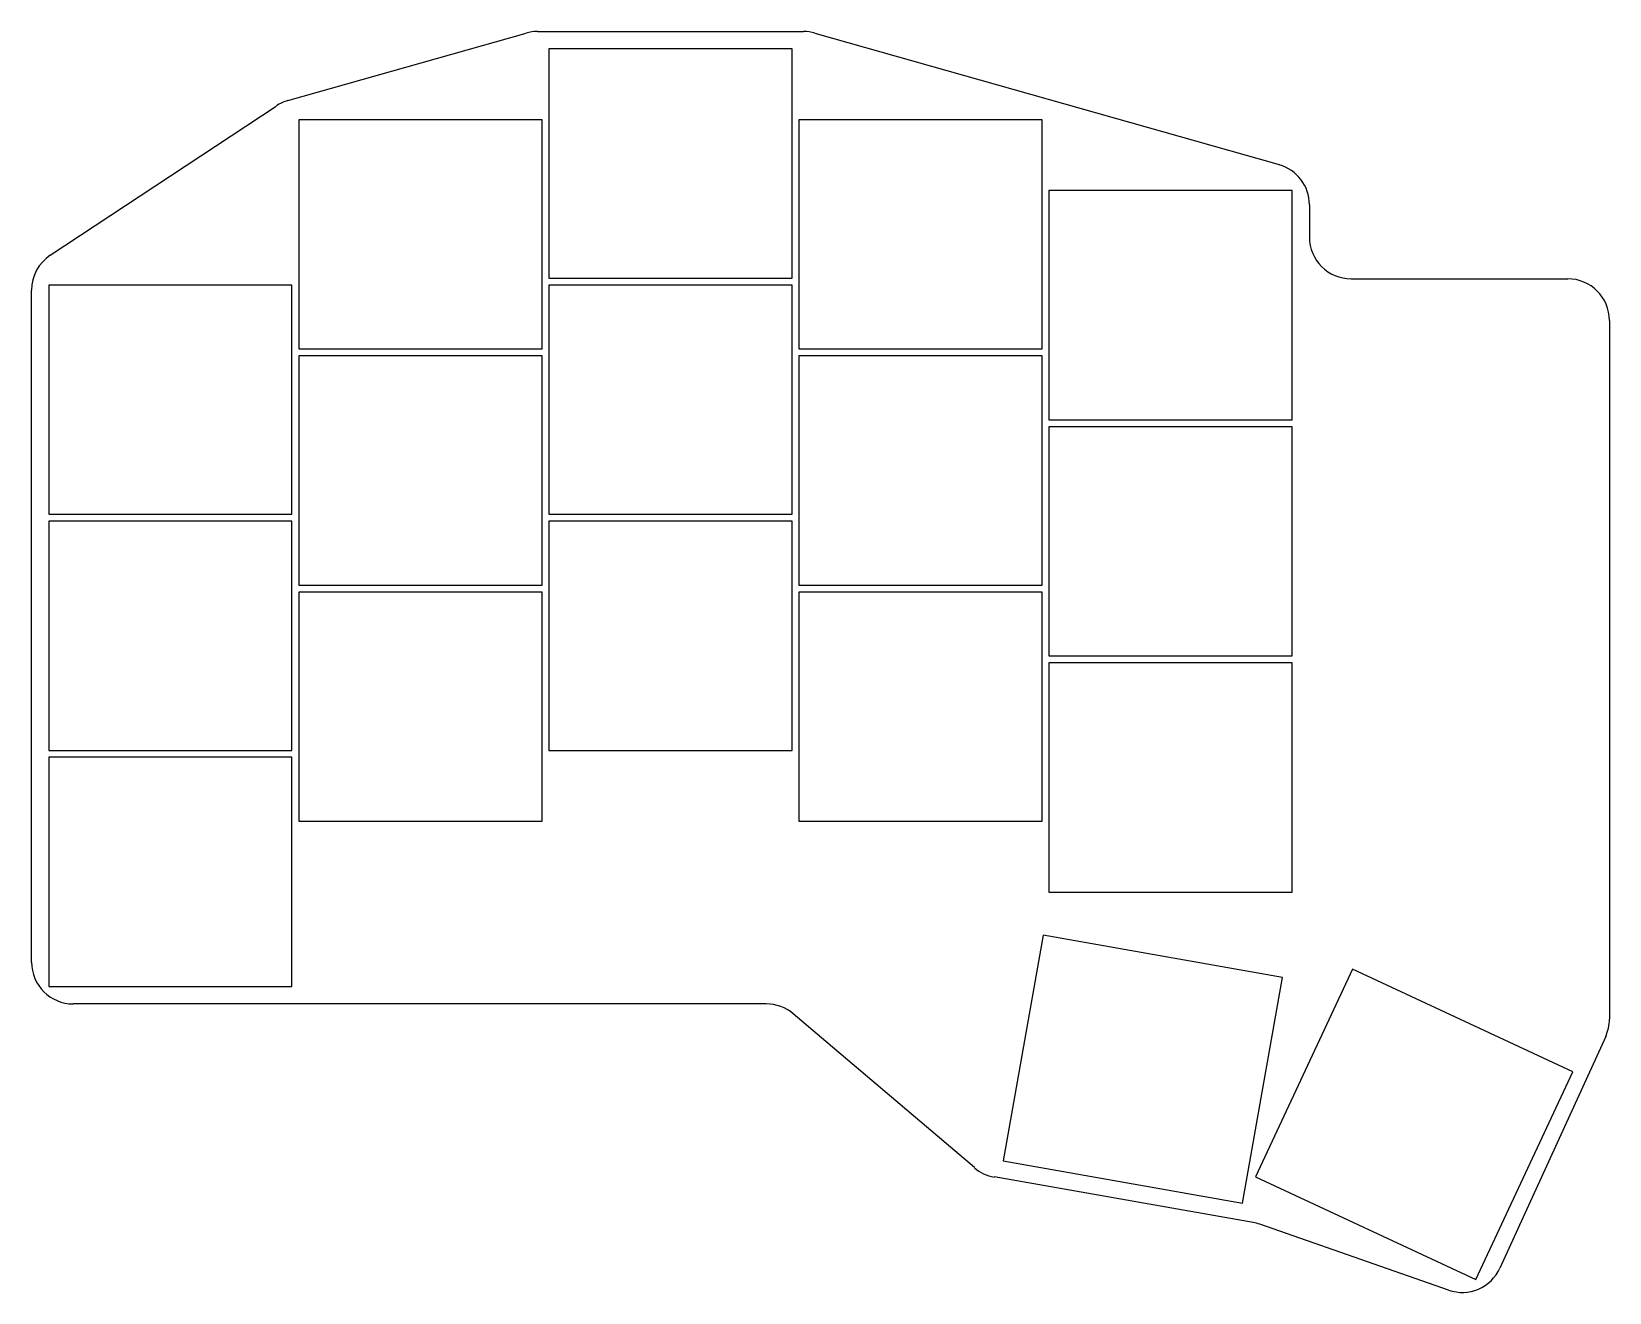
# Model space of a CAD drawing. Header units: millimetres. Extents: x -10 to 104, y -30 to 60.
import ezdxf

# ---------------------------------------------------------------- set-up
doc = ezdxf.new("R2010")
doc.units = ezdxf.units.MM

msp = doc.modelspace()

# ---------------------------------------------------------------- linework, layer by layer
for p, q in [((8.45, 55.53), (25.6, 60.39)), ((26.42, 60.5), (45.58, 60.5)), ((46.4, 60.39), (79.82, 50.92)), ((44.75, 59.25), (27.25, 59.25)), ((27.25, 59.25), (27.25, 42.75)), ((44.75, 42.75), (44.75, 59.25)), ((-8.65, 44.39), (7.61, 55.14)), ((26.75, 54.15), (9.25, 54.15)), ((9.25, 54.15), (9.25, 37.65)), ((26.75, 37.65), (26.75, 54.15)), ((62.75, 54.15), (45.25, 54.15)), ((45.25, 54.15), (45.25, 37.65)), ((62.75, 37.65), (62.75, 54.15)), ((80.75, 49.05), (63.25, 49.05)), ((63.25, 49.05), (63.25, 32.55)), ((80.75, 32.55), (80.75, 49.05)), ((82, 48.03), (82, 45.7)), ((8.75, 42.25), (-8.75, 42.25)), ((-8.75, 42.25), (-8.75, 25.75)), ((8.75, 25.75), (8.75, 42.25)), ((27.25, 42.75), (44.75, 42.75)), ((44.75, 42.25), (27.25, 42.25)), ((27.25, 42.25), (27.25, 25.75)), ((44.75, 25.75), (44.75, 42.25)), ((85, 42.7), (100.6, 42.7)), ((-10, -6.5), (-10, 41.89)), ((103.6, 39.7), (103.6, -10.6)), ((9.25, 37.65), (26.75, 37.65)), ((45.25, 37.65), (62.75, 37.65)), ((26.75, 37.15), (9.25, 37.15)), ((9.25, 37.15), (9.25, 20.65)), ((26.75, 20.65), (26.75, 37.15)), ((62.75, 37.15), (45.25, 37.15)), ((45.25, 37.15), (45.25, 20.65)), ((62.75, 20.65), (62.75, 37.15)), ((63.25, 32.55), (80.75, 32.55)), ((80.75, 32.05), (63.25, 32.05)), ((63.25, 32.05), (63.25, 15.55)), ((80.75, 15.55), (80.75, 32.05)), ((-8.75, 25.75), (8.75, 25.75)), ((8.75, 25.25), (-8.75, 25.25)), ((-8.75, 25.25), (-8.75, 8.75)), ((8.75, 8.75), (8.75, 25.25)), ((27.25, 25.75), (44.75, 25.75)), ((44.75, 25.25), (27.25, 25.25)), ((27.25, 25.25), (27.25, 8.75)), ((44.75, 8.75), (44.75, 25.25)), ((9.25, 20.65), (26.75, 20.65)), ((45.25, 20.65), (62.75, 20.65)), ((26.75, 20.15), (9.25, 20.15)), ((9.25, 20.15), (9.25, 3.65)), ((26.75, 3.65), (26.75, 20.15)), ((62.75, 20.15), (45.25, 20.15)), ((45.25, 20.15), (45.25, 3.65)), ((62.75, 3.65), (62.75, 20.15)), ((63.25, 15.55), (80.75, 15.55)), ((80.75, 15.05), (63.25, 15.05)), ((63.25, 15.05), (63.25, -1.45)), ((80.75, -1.45), (80.75, 15.05)), ((-8.75, 8.75), (8.75, 8.75)), ((8.75, 8.25), (-8.75, 8.25)), ((-8.75, 8.25), (-8.75, -8.25)), ((8.75, -8.25), (8.75, 8.25)), ((27.25, 8.75), (44.75, 8.75)), ((9.25, 3.65), (26.75, 3.65)), ((45.25, 3.65), (62.75, 3.65)), ((63.25, -1.45), (80.75, -1.45)), ((62.82, -4.56), (59.95, -20.81)), ((80.05, -7.59), (62.82, -4.56)), ((77.18, -23.84), (80.05, -7.59)), ((85.1, -7), (78.12, -21.95)), ((100.96, -14.39), (85.1, -7)), ((-8.75, -8.25), (8.75, -8.25)), ((42.9, -9.5), (-7, -9.5)), ((57.88, -21.29), (44.84, -10.21)), ((103.33, -11.84), (95.72, -28.52)), ((93.98, -29.35), (100.96, -14.39)), ((59.95, -20.81), (77.18, -23.84)), ((77.96, -25.25), (59.3, -21.96)), ((78.12, -21.95), (93.98, -29.35)), ((92.01, -30.11), (78.43, -25.37))]:
    msp.add_line(p, q)
for centre, start, end in [((26.42, 57.5), 90, 105.8192), ((45.58, 57.5), 74.1808, 90), ((9.27, 52.64), 105.8192, 123.4691), ((79, 48.03), 0, 74.1808), ((85, 45.7), 180, 270), ((-7, 41.89), 123.4691, 180), ((100.6, 39.7), 0, 90), ((-7, -6.5), 180, 270), ((42.9, -12.5), 49.6532, 90), ((100.6, -10.6), 335.4787, 0), ((59.82, -19.01), 229.6532, 260), ((77.44, -28.2), 70.7762, 80), ((92.99, -27.27), 250.7762, 335.4787)]:
    msp.add_arc(centre, 3, start, end)

doc.saveas('drawing.dxf')
